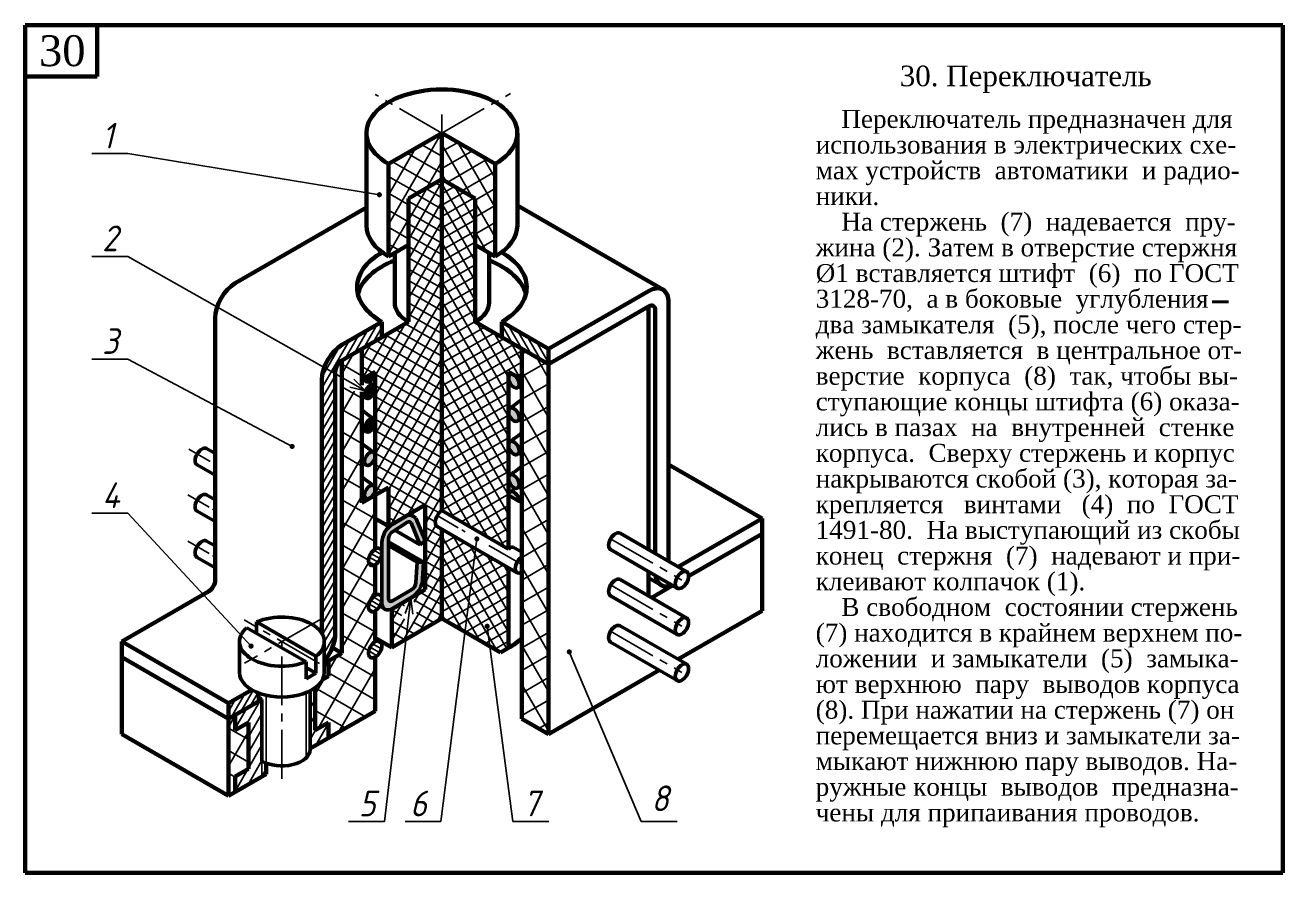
# Model space of a CAD drawing. Header units: millimetres. Extents: x -255 to 513, y 132 to 472.
# Drawn here: x -255 to -10, y 132 to 297 of the extents above; entities that cross this region are included whole.
import ezdxf

# ---------------------------------------------------------------- set-up
doc = ezdxf.new("R2010")
doc.units = ezdxf.units.MM
doc.header["$LTSCALE"] = 0.5
doc.linetypes.add('CENTER2', pattern=[28.575, 19.05, -3.175, 3.175, -3.175])
doc.styles.get("Standard").update_dxf_attribs({"font": 'isocpeui.ttf', "width": 0.9})
doc.styles.add('стиль1', font='TIMES.TTF')

msp = doc.modelspace()

# ---------------------------------------------------------------- hatches: boundary and pattern name
at = {"lineweight": -3}
h = msp.add_hatch(dxfattribs=at)
h.set_pattern_fill('ANSI31', color=256, scale=0.33, angle=75, style=0)
h.set_pattern_definition([(120, (-285, 112), (-0.907378, -0.523875), [])])
h.paths.add_polyline_path([(-153.03, 231), (-153.03, 234), (-162.13, 239.25), (-162.13, 236.25)])
h = msp.add_hatch(color=256)
edge = h.paths.add_edge_path()
edge.add_ellipse((-187.85, 228.9), major_axis=(-0.73, -1.27), ratio=0.57735, start_angle=366.211, end_angle=495)
edge.add_line((-186.81, 229.5), (-188.89, 228.3))
edge.add_ellipse((-187.85, 228.9), major_axis=(-0.73, -1.27), ratio=0.57735, start_angle=315, end_angle=353.789)
edge.add_line((-188.66, 227.68), (-188.5, 227.59))
h = msp.add_hatch(color=256)
edge = h.paths.add_edge_path()
edge.add_ellipse((-159.79, 227.7), major_axis=(0.73, -1.27), ratio=0.57735, start_angle=5.1077, end_angle=360)
edge.add_spline(control_points=[(-159.05, 226.43), (-159.03, 226.44), (-159.01, 226.46), (-158.99, 226.47)], knot_values=[0, 0, 0, 0, 0.025249, 0.025249, 0.025249, 0.025249], degree=3, periodic=0)
edge = h.paths.add_edge_path()
edge.add_ellipse((-159.79, 221.19), major_axis=(0.73, -1.27), ratio=0.57735, start_angle=5.1077, end_angle=360)
edge.add_spline(control_points=[(-159.05, 219.92), (-159.03, 219.93), (-159.01, 219.95), (-158.99, 219.96)], knot_values=[0, 0, 0, 0, 0.025249, 0.025249, 0.025249, 0.025249], degree=3, periodic=0)
edge = h.paths.add_edge_path()
edge.add_ellipse((-159.79, 214.68), major_axis=(0.73, -1.27), ratio=0.57735, start_angle=5.1077, end_angle=360)
edge.add_spline(control_points=[(-159.05, 213.41), (-159.03, 213.42), (-159.01, 213.44), (-158.99, 213.45)], knot_values=[0, 0, 0, 0, 0.025249, 0.025249, 0.025249, 0.025249], degree=3, periodic=0)
edge = h.paths.add_edge_path()
edge.add_ellipse((-159.79, 208.17), major_axis=(0.73, -1.27), ratio=0.57735, start_angle=5.1077, end_angle=360)
edge.add_spline(control_points=[(-159.05, 206.9), (-159.03, 206.91), (-159.01, 206.93), (-158.99, 206.94)], knot_values=[0, 0, 0, 0, 0.025249, 0.025249, 0.025249, 0.025249], degree=3, periodic=0)
edge = h.paths.add_edge_path()
edge.add_ellipse((-159.79, 204.9), major_axis=(0.73, -1.27), ratio=0.57735, start_angle=45, end_angle=225)
edge.add_line((-160.83, 205.5), (-158.75, 204.3))
h = msp.add_hatch(color=256)
edge = h.paths.add_edge_path()
edge.add_ellipse((-187.85, 225.64), major_axis=(-0.73, -1.27), ratio=0.57735, start_angle=0, end_angle=354.8923)
edge.add_spline(control_points=[(-188.64, 224.41), (-188.62, 224.4), (-188.6, 224.38), (-188.58, 224.37)], knot_values=[0, 0, 0, 0, 0.025249, 0.025249, 0.025249, 0.025249], degree=3, periodic=0)
h = msp.add_hatch(color=256)
edge = h.paths.add_edge_path()
edge.add_ellipse((-187.85, 219.13), major_axis=(-0.73, -1.27), ratio=0.57735, start_angle=0, end_angle=354.8923)
edge.add_spline(control_points=[(-188.64, 217.9), (-188.62, 217.89), (-188.6, 217.87), (-188.58, 217.86)], knot_values=[0, 0, 0, 0, 0.025249, 0.025249, 0.025249, 0.025249], degree=3, periodic=0)
h = msp.add_hatch(color=256)
edge = h.paths.add_edge_path()
edge.add_ellipse((-187.85, 212.62), major_axis=(-0.73, -1.27), ratio=0.57735, start_angle=0, end_angle=354.8923)
edge.add_spline(control_points=[(-188.64, 211.39), (-188.62, 211.38), (-188.6, 211.36), (-188.58, 211.35)], knot_values=[0, 0, 0, 0, 0.025249, 0.025249, 0.025249, 0.025249], degree=3, periodic=0)
edge = h.paths.add_edge_path()
edge.add_ellipse((-187.85, 206.11), major_axis=(-0.73, -1.27), ratio=0.57735, start_angle=0, end_angle=354.8923)
edge.add_spline(control_points=[(-188.64, 204.88), (-188.62, 204.87), (-188.6, 204.85), (-188.58, 204.84)], knot_values=[0, 0, 0, 0, 0.025249, 0.025249, 0.025249, 0.025249], degree=3, periodic=0)
h = msp.add_hatch(color=256)
edge = h.paths.add_edge_path()
edge.add_ellipse((-183.43, 185.85), major_axis=(-1.47, -2.55), ratio=0.57735, start_angle=318.6354, end_angle=405)
edge.add_line((-183.43, 183.45), (-179.65, 185.65))
edge.add_ellipse((-179.65, 188.05), major_axis=(-1.47, -2.55), ratio=0.57735, start_angle=45, end_angle=135.0881)
edge.add_line((-177.57, 189.25), (-177.37, 192.48))
edge.add_line((-177.37, 192.48), (-178.63, 192.48))
edge.add_line((-178.63, 192.48), (-178.87, 188.5))
edge.add_ellipse((-179.65, 188.05), major_axis=(-0.551, -0.955), ratio=0.57735, start_angle=45, end_angle=135, ccw=False)
edge.add_line((-179.65, 187.15), (-183.43, 184.95))
edge.add_ellipse((-183.43, 185.85), major_axis=(-0.551, -0.955), ratio=0.57735, start_angle=315, end_angle=405, ccw=False)
edge.add_line((-184.21, 185.4), (-184.21, 197.05))
edge.add_ellipse((-183.43, 197.5), major_axis=(-0.551, -0.955), ratio=0.57735, start_angle=225, end_angle=315, ccw=False)
edge.add_line((-183.43, 198.4), (-180.63, 200.21))
edge.add_arc((-180.25, 199.78), 0.57, 37.8316, 131.296, ccw=False)
edge.add_line((-179.8, 200.13), (-178.02, 195.82))
edge.add_line((-178.02, 195.82), (-177.09, 196.72))
edge.add_line((-177.09, 196.72), (-178.87, 201.03))
edge.add_arc((-180.14, 199.95), 1.66, 40.3949, 110.1501)
edge.add_line((-180.71, 201.51), (-183.43, 199.9))
edge.add_ellipse((-183.43, 197.5), major_axis=(-1.47, -2.55), ratio=0.57735, start_angle=225, end_angle=315)
edge.add_line((-185.51, 196.3), (-185.5, 184.5))
h = msp.add_hatch(dxfattribs=at)
h.set_pattern_fill('ANSI31', color=256, scale=0.25, angle=105, style=0)
h.set_pattern_definition([(150, (-285, 112), (-0.396875, -0.6874077), [])])
edge = h.paths.add_edge_path()
edge.add_ellipse((-186.81, 193.5), major_axis=(-0.92, -1.59), ratio=0.57735, start_angle=0, end_angle=360)
edge = h.paths.add_edge_path()
edge.add_ellipse((-186.81, 184.5), major_axis=(-0.92, -1.59), ratio=0.57735, start_angle=0, end_angle=360)
edge = h.paths.add_edge_path()
edge.add_ellipse((-186.81, 175.5), major_axis=(-0.92, -1.59), ratio=0.57735, start_angle=0, end_angle=360)

# ---------------------------------------------------------------- linework, layer by layer
at = {"lineweight": 60}
for p, q in [((-255, 132), (-255, 297)), ((-241, 287), (-241, 297)), ((-255, 287), (-241, 287)), ((-188.51, 276), (-188.51, 258)), ((-184.21, 270), (-173.82, 276)), ((-173.82, 276), (-173.82, 202.5)), ((-163.42, 270), (-173.54, 275.84)), ((-159.12, 276), (-159.12, 258)), ((-184.21, 252), (-184.21, 270)), ((-163.42, 270), (-163.42, 252)), ((-180.31, 263.25), (-173.82, 267)), ((-167.32, 263.25), (-173.82, 267)), ((-180.31, 239.25), (-180.31, 263.25)), ((-167.32, 239.25), (-167.32, 263.25)), ((-188.51, 261.51), (-214.09, 246.75)), ((-130.79, 245.52), (-159.12, 261.88)), ((-180.31, 254.25), (-184.21, 252)), ((-183, 243), (-183, 252.7)), ((-163.42, 252), (-167.32, 254.25)), ((-164.63, 243), (-164.63, 252.7)), ((-153.03, 234), (-133.55, 245.25)), ((-129.65, 243), (-129.65, 192.62)), ((-133.55, 242.25), (-153.03, 231)), ((-133.55, 194.87), (-133.55, 242.25)), ((-132.25, 194.12), (-132.25, 241.5)), ((-217.98, 189), (-217.98, 240)), ((-193.3, 234.75), (-185.51, 239.25)), ((-193.3, 231.75), (-180.31, 239.25)), ((-185.51, 236.25), (-185.51, 239.25)), ((-167.32, 239.25), (-153.03, 231)), ((-162.13, 236.25), (-162.13, 239.25)), ((-162.13, 239.25), (-153.03, 234)), ((-189.4, 226.95), (-189.4, 234)), ((-158.23, 162), (-158.23, 234)), ((-153.03, 234), (-153.03, 231)), ((-193.3, 174.75), (-193.3, 231.75)), ((-153.03, 231), (-153.03, 159)), ((-197.2, 178.59), (-197.2, 228)), ((-194.6, 178.5), (-194.6, 229.5)), ((-189.4, 228), (-186.81, 229.5)), ((-186.81, 229.5), (-186.81, 205.5)), ((-158.23, 228), (-160.83, 229.5)), ((-160.83, 229.5), (-160.83, 195)), ((-189.4, 204), (-189.4, 225.6)), ((-111.46, 201), (-129.65, 211.5)), ((-184.21, 207), (-189.4, 204)), ((-184.21, 207), (-184.21, 199.5)), ((-186.81, 205.5), (-186.81, 195)), ((-180.71, 201.51), (-177.06, 203.62)), ((-177.06, 203.62), (-177.06, 187.12)), ((-184.21, 199.5), (-186.81, 201)), ((-180.71, 201.51), (-183.43, 199.9)), ((-127.81, 191.56), (-111.46, 201)), ((-111.46, 201), (-111.46, 198)), ((-184.21, 199.5), (-183.43, 199.9)), ((-173.82, 198.88), (-173.82, 181.5)), ((-111.46, 198), (-125.75, 189.75)), ((-111.46, 183), (-111.46, 198)), ((-186.81, 192), (-186.81, 186)), ((-160.83, 191.38), (-160.83, 175.8)), ((-133.55, 185.87), (-133.55, 190.63)), ((-219.28, 186.75), (-236.17, 177)), ((-177.06, 187.12), (-183.56, 183.3)), ((-128.89, 187.94), (-133.01, 185.56)), ((-186.81, 183), (-186.81, 177)), ((-183.56, 175.87), (-183.56, 183.3)), ((-183.56, 175.87), (-173.82, 181.5)), ((-173.82, 181.5), (-162.38, 174.9)), ((-127.81, 173.56), (-111.46, 183)), ((-236.17, 174), (-236.17, 177)), ((-236.17, 177), (-215.39, 165)), ((-183.56, 175.87), (-186.81, 177.75)), ((-236.17, 159), (-236.17, 174)), ((-236.17, 174), (-215.39, 162)), ((-196.73, 172.77), (-193.3, 174.75)), ((-195.17, 175.83), (-193.3, 174.75)), ((-186.81, 163.5), (-186.81, 174)), ((-162.38, 174.9), (-160.83, 175.8)), ((-195.9, 173.25), (-195.9, 170.25)), ((-195.9, 170.25), (-197.12, 169.55)), ((-153.03, 159), (-131.49, 171.44)), ((-215.39, 165), (-210.84, 167.62)), ((-198.5, 168.05), (-198.5, 159.75)), ((-215.39, 162), (-208.89, 165.75)), ((-215.39, 162), (-215.39, 165)), ((-215.39, 147), (-215.39, 162)), ((-214.09, 162.75), (-214.09, 159.75)), ((-186.81, 163.5), (-199.48, 156.18)), ((-153.03, 159), (-158.23, 162)), ((-214.09, 159.75), (-211.49, 161.25)), ((-211.49, 161.25), (-211.49, 152.25)), ((-198.5, 159.75), (-195.9, 161.25)), ((-195.9, 161.25), (-195.9, 158.25)), ((-215.39, 147), (-236.17, 159)), ((-211.49, 152.25), (-214.09, 150.75)), ((-208.06, 151.23), (-208.06, 153.36)), ((-208.06, 151.23), (-215.39, 147)), ((-214.09, 150.75), (-214.09, 147.75))]:
    msp.add_line(p, q, dxfattribs=at)
at = {"color": 7, "lineweight": 60}
for p, q in [((-255, 297), (-10, 297)), ((-10, 297), (-10, 132)), ((-10, 132), (-255, 132))]:
    msp.add_line(p, q, dxfattribs=at)
at = {"color": 7, "linetype": 'CENTER2', "lineweight": -3}
for p, q in [((-173.82, 276), (-186.83, 283.52)), ((-173.82, 276), (-160.45, 283.72)), ((-140.96, 197.03), (-127.05, 189)), ((-164.67, 195.72), (-158.23, 192)), ((-140.96, 188.03), (-127.05, 180)), ((-197.39, 181.39), (-212.28, 172.79)), ((-197.65, 172.76), (-212.31, 181.22)), ((-140.96, 179.03), (-127.05, 171)), ((-204.99, 150.32), (-204.99, 177))]:
    msp.add_line(p, q, dxfattribs=at)
at = {"color": 7, "linetype": 'CENTER2', "lineweight": -3, "ltscale": 0.5}
for p, q in [((-173.82, 276), (-173.82, 279.6)), ((-223.09, 214.45), (-217.98, 211.5)), ((-223.3, 205.57), (-217.98, 202.5)), ((-174.77, 201.55), (-169.01, 198.23)), ((-223.29, 196.56), (-217.98, 193.5))]:
    msp.add_line(p, q, dxfattribs=at)
for p, q in [((-184.21, 270), (-173.82, 276)), ((-173.82, 276), (-163.42, 270)), ((-184.21, 269.62), (-183.88, 270.19)), ((-173.82, 267), (-173.82, 258)), ((-185.74, 236.12), (-185.51, 236.51)), ((-188.5, 227.59), (-188.66, 227.68)), ((-177.06, 203.62), (-179.14, 202.42)), ((-177.06, 187.12), (-177.06, 187.12)), ((-213.26, 177), (-213.26, 177)), ((-195.9, 171.27), (-194.19, 174.24)), ((-195.91, 170.25), (-195.9, 170.26)), ((-199.48, 167.1), (-199.2, 167.6)), ((-187.38, 163.17), (-186.81, 164.16)), ((-214.09, 150.64), (-215.39, 151.39)), ((-208.94, 150.72), (-208.89, 150.81))]:
    msp.add_line(p, q)
at = {"lineweight": -3}
for p, q in [((-184.21, 258.19), (-173.99, 275.9)), ((-173.82, 274.77), (-174.89, 275.38)), ((-173.82, 275.69), (-173.54, 275.84)), ((-235, 272), (-242, 272)), ((-186, 264), (-235, 272)), ((-184.21, 263.91), (-178.93, 273.04)), ((-173.82, 268.17), (-180.6, 272.08)), ((-173.82, 271.47), (-177.74, 273.73)), ((-173.82, 272.39), (-170.69, 274.19)), ((-167.96, 263.62), (-173.82, 273.76)), ((-173.82, 269.09), (-167.83, 272.54)), ((-163.42, 261.48), (-170.8, 274.26)), ((-175.66, 265.93), (-183.46, 270.43)), ((-176.83, 265.26), (-173.82, 270.48)), ((-172.77, 266.39), (-164.97, 270.89)), ((-163.42, 267.19), (-165.85, 271.4)), ((-178.52, 264.28), (-184.21, 267.57)), ((-172.91, 266.47), (-173.82, 268.05)), ((-169.91, 264.74), (-163.42, 268.49)), ((-180.31, 255.23), (-173.82, 266.48)), ((-180.31, 259.04), (-176.66, 265.36)), ((-173.82, 263.38), (-176.95, 265.19)), ((-173.82, 265.58), (-175.05, 266.29)), ((-173.28, 266.69), (-173.82, 266.38)), ((-167.32, 254.88), (-173.82, 266.13)), ((-171.37, 265.59), (-173.82, 264.18)), ((-167.32, 258.69), (-171.27, 265.53)), ((-167.32, 262.94), (-163.42, 265.19)), ((-180.31, 262.02), (-184.21, 264.27)), ((-180.31, 262.85), (-179.96, 263.45)), ((-173.82, 258.98), (-180.31, 262.73)), ((-180.31, 251.42), (-173.82, 262.67)), ((-173.82, 261.18), (-178.86, 264.09)), ((-169.47, 264.49), (-173.82, 261.98)), ((-167.56, 263.39), (-173.82, 259.78)), ((-167.32, 251.07), (-173.82, 262.32)), ((-167.32, 262.5), (-167.97, 263.62)), ((-163.42, 255.76), (-167.32, 262.51)), ((-180.31, 258.72), (-184.21, 260.97)), ((-173.82, 256.78), (-180.31, 260.53)), ((-167.32, 261.33), (-173.82, 257.58)), ((-167.32, 259.64), (-163.42, 261.89)), ((-184.21, 252.48), (-180.31, 259.23)), ((-180.31, 255.42), (-184.21, 257.67)), ((-180.31, 247.61), (-173.82, 258.86)), ((-173.82, 254.58), (-180.31, 258.33)), ((-167.32, 259.13), (-173.82, 255.38)), ((-167.32, 247.26), (-173.82, 258.51)), ((-167.32, 256.34), (-163.42, 258.59)), ((-173.82, 252.38), (-180.31, 256.13)), ((-180.31, 243.8), (-173.82, 255.05)), ((-167.32, 256.93), (-173.82, 253.18)), ((-165.11, 252.97), (-167.32, 256.8)), ((-166.27, 253.64), (-163.42, 255.29)), ((-182.16, 253.18), (-184.21, 254.37)), ((-173.82, 250.18), (-180.31, 253.93)), ((-167.32, 254.73), (-173.82, 250.98)), ((-167.32, 243.45), (-173.82, 254.7)), ((-167.32, 252.53), (-173.82, 248.78)), ((-235, 252), (-242, 252)), ((-188.71, 225.84), (-235, 252)), ((-173.82, 247.98), (-180.31, 251.73)), ((-180.31, 239.99), (-173.82, 251.24)), ((-167.32, 239.64), (-173.82, 250.89)), ((-167.32, 250.33), (-173.82, 246.58)), ((-173.82, 245.78), (-180.31, 249.53)), ((-167.32, 248.13), (-173.82, 244.38)), ((-186.81, 224.93), (-173.82, 247.43)), ((-173.82, 243.58), (-180.31, 247.33)), ((-173.82, 241.38), (-180.31, 245.13)), ((-160.83, 224.58), (-173.82, 247.08)), ((-167.32, 245.93), (-173.82, 242.18)), ((-186.81, 221.12), (-173.82, 243.62)), ((-173.82, 239.18), (-180.31, 242.93)), ((-167.32, 243.73), (-173.82, 239.98)), ((-160.83, 220.77), (-173.82, 243.27)), ((-173.82, 236.98), (-180.31, 240.73)), ((-167.32, 241.53), (-173.82, 237.78)), ((-190.85, 233.17), (-188.25, 237.67)), ((-189.03, 234.21), (-186.43, 238.71)), ((-187.22, 235.26), (-185.51, 238.22)), ((-186.81, 217.31), (-173.82, 239.81)), ((-186.81, 228.74), (-180.95, 238.88)), ((-173.82, 232.58), (-182.84, 237.79)), ((-173.82, 234.78), (-180.93, 238.89)), ((-160.83, 216.96), (-173.82, 239.46)), ((-167.32, 239.33), (-173.82, 235.58)), ((-165.49, 238.19), (-173.82, 233.38)), ((-160.83, 228.39), (-166.98, 239.05)), ((-197.2, 226.36), (-191.88, 235.57)), ((-192.66, 232.12), (-190.06, 236.62)), ((-189.4, 228.05), (-184.25, 236.98)), ((-186.81, 213.5), (-173.82, 236)), ((-173.82, 228.18), (-186.65, 235.59)), ((-173.82, 230.38), (-184.74, 236.69)), ((-163.58, 237.09), (-173.82, 231.18)), ((-161.68, 235.99), (-173.82, 228.98)), ((-160.83, 213.15), (-173.82, 235.65)), ((-158.48, 228.15), (-163.68, 237.15)), ((-158.23, 231.51), (-160.38, 235.24)), ((-197.18, 228.49), (-193.72, 234.49)), ((-193.3, 229.11), (-191.02, 233.07)), ((-189.4, 233.17), (-190.12, 233.59)), ((-189.4, 231.86), (-187.55, 235.07)), ((-173.82, 223.78), (-189.4, 232.78)), ((-173.82, 225.98), (-188.55, 234.49)), ((-159.77, 234.89), (-173.82, 226.79)), ((-158.23, 233.59), (-173.82, 224.59)), ((-158.23, 232.99), (-157.36, 233.5)), ((-235, 232), (-242, 232)), ((-203, 215), (-235, 232)), ((-189.4, 228.77), (-193.3, 231.02)), ((-187.17, 229.29), (-189.4, 230.58)), ((-186.81, 209.69), (-173.82, 232.19)), ((-160.83, 209.34), (-173.82, 231.84)), ((-158.23, 231.39), (-173.82, 222.39)), ((-158.23, 228.59), (-153.55, 231.3)), ((-153.03, 228.24), (-155.42, 232.38)), ((-197.2, 224.26), (-194.6, 228.76)), ((-188.71, 225.84), (-190.96, 228.07)), ((-189.69, 227.74), (-189.4, 228.24)), ((-189.07, 228.19), (-189.4, 228.39)), ((-173.82, 221.58), (-186.81, 229.08)), ((-186.81, 205.88), (-173.82, 228.38)), ((-160.83, 205.53), (-173.82, 228.03)), ((-158.23, 229.19), (-159.26, 228.59)), ((-153.03, 220.62), (-158.23, 229.62)), ((-197.2, 222.17), (-194.6, 226.67)), ((-189.4, 224.37), (-193.3, 226.62)), ((-193.3, 221.49), (-190.86, 225.73)), ((-188.71, 225.84), (-191.75, 226.56)), ((-173.82, 219.39), (-186.81, 226.89)), ((-160.83, 227.69), (-173.82, 220.19)), ((-160.83, 225.49), (-173.82, 217.99)), ((-158.23, 224.19), (-153.03, 227.19)), ((-197.2, 220.07), (-194.6, 224.57)), ((-173.82, 217.19), (-186.81, 224.69)), ((-184.21, 206.57), (-173.82, 224.57)), ((-160.83, 201.72), (-173.82, 224.22)), ((-160.83, 223.29), (-173.82, 215.79)), ((-197.2, 217.97), (-194.6, 222.47)), ((-189.4, 219.97), (-193.3, 222.22)), ((-193.3, 213.87), (-189.4, 220.62)), ((-173.82, 214.99), (-186.81, 222.49)), ((-184.21, 202.76), (-173.82, 220.76)), ((-160.83, 221.09), (-173.82, 213.59)), ((-158.23, 219.79), (-153.03, 222.79)), ((-153.03, 213), (-158.23, 222)), ((-197.2, 215.88), (-194.6, 220.38)), ((-197.2, 213.78), (-194.6, 218.28)), ((-173.82, 212.79), (-186.81, 220.29)), ((-173.82, 210.59), (-186.81, 218.09)), ((-160.83, 197.91), (-173.82, 220.41)), ((-160.83, 218.89), (-173.82, 211.39)), ((-158.23, 215.39), (-153.03, 218.39)), ((-197.2, 211.69), (-194.6, 216.19)), ((-189.4, 215.57), (-193.3, 217.82)), ((-173.82, 208.39), (-186.81, 215.89)), ((-183.75, 199.73), (-173.82, 216.95)), ((-160.83, 216.69), (-173.82, 209.19)), ((-161.6, 195.45), (-173.82, 216.6)), ((-197.2, 209.59), (-194.6, 214.09)), ((-189.4, 211.18), (-193.3, 213.43)), ((-173.82, 206.19), (-186.81, 213.69)), ((-160.83, 214.49), (-173.82, 206.99)), ((-153.03, 205.38), (-158.23, 214.38)), ((-158.23, 211), (-153.03, 214)), ((-197.2, 207.5), (-194.6, 212)), ((-193.3, 206.25), (-189.4, 213)), ((-173.82, 203.99), (-186.81, 211.49)), ((-180.43, 201.67), (-173.82, 213.14)), ((-164.9, 197.35), (-173.82, 212.79)), ((-160.83, 212.29), (-173.82, 204.79)), ((-197.2, 205.4), (-194.6, 209.9)), ((-189.4, 206.78), (-193.3, 209.03)), ((-174.33, 202.08), (-186.81, 209.29)), ((-177.13, 203.59), (-173.82, 209.33)), ((-160.83, 210.09), (-173.82, 202.59)), ((-168.2, 199.26), (-173.82, 208.98)), ((-158.23, 206.6), (-153.03, 209.6)), ((-197.2, 203.31), (-194.6, 207.81)), ((-185.43, 206.29), (-186.81, 207.09)), ((-160.83, 207.89), (-171.99, 201.44)), ((-153.03, 197.76), (-158.23, 206.76)), ((-197.2, 201.21), (-194.6, 205.71)), ((-197.2, 199.12), (-194.6, 203.62)), ((-193.3, 198.63), (-189.4, 205.38)), ((-186.81, 200.88), (-193.3, 204.63)), ((-178.93, 202.54), (-184.21, 205.59)), ((-180.83, 201.44), (-184.21, 203.39)), ((-177.06, 199.89), (-173.82, 205.52)), ((-171.5, 201.16), (-173.82, 205.17)), ((-160.83, 205.69), (-170.08, 200.34)), ((-160.83, 203.49), (-168.18, 199.24)), ((-158.23, 202.2), (-153.03, 205.2)), ((-235, 202), (-242, 202)), ((-211, 176.13), (-235, 202)), ((-197.2, 197.02), (-194.6, 201.52)), ((-193.3, 191.01), (-186.81, 202.26)), ((-182.71, 200.32), (-184.21, 201.19)), ((-175.11, 200.34), (-177.06, 201.46)), ((-160.83, 201.29), (-166.27, 198.14)), ((-197.2, 194.92), (-194.6, 199.42)), ((-186.81, 196.48), (-193.3, 200.23)), ((-177.06, 196.08), (-174.99, 199.68)), ((-173.82, 197.39), (-177.06, 199.26)), ((-173.22, 198.53), (-173.82, 198.19)), ((-160.83, 199.09), (-164.37, 197.04)), ((-158.23, 197.8), (-153.03, 200.8)), ((-153.03, 190.14), (-158.23, 199.14)), ((-197.2, 192.83), (-194.6, 197.33)), ((-177.06, 192.27), (-173.82, 197.9)), ((-173.82, 195.19), (-177.06, 197.06)), ((-167, 197), (-174, 142)), ((-161.15, 175.61), (-173.82, 197.55)), ((-171.31, 197.43), (-173.82, 195.99)), ((-169.41, 196.33), (-173.82, 193.79)), ((-160.83, 178.86), (-171.66, 197.64)), ((-160.83, 196.89), (-162.46, 195.95)), ((-158.23, 193.4), (-153.03, 196.4)), ((-197.2, 190.73), (-194.6, 195.23)), ((-188.1, 192.83), (-193.3, 195.83)), ((-173.82, 192.99), (-177.06, 194.86)), ((-177.06, 188.46), (-173.82, 194.09)), ((-167.5, 195.23), (-173.82, 191.59)), ((-165.6, 194.13), (-173.82, 189.39)), ((-163.21, 175.38), (-173.82, 193.74)), ((-160.83, 182.67), (-168.36, 195.73)), ((-160.83, 186.48), (-165.06, 193.83)), ((-197.2, 188.64), (-194.6, 193.14)), ((-193.3, 183.39), (-188.08, 192.44)), ((-186.81, 187.68), (-193.3, 191.43)), ((-173.82, 190.79), (-177.06, 192.66)), ((-163.69, 193.03), (-173.82, 187.19)), ((-161.79, 191.93), (-173.82, 184.99)), ((-160.83, 190.29), (-161.77, 191.92)), ((-158.23, 189), (-153.03, 192)), ((-153.03, 182.52), (-158.23, 191.52)), ((-197.2, 186.54), (-194.6, 191.04)), ((-197.2, 184.45), (-194.6, 188.95)), ((-181.42, 177.11), (-173.82, 190.28)), ((-173.82, 188.59), (-177.06, 190.46)), ((-160.83, 190.29), (-173.82, 182.79)), ((-166.51, 177.28), (-173.82, 189.93)), ((-197.2, 182.35), (-194.6, 186.85)), ((-188.09, 184.02), (-193.3, 187.03)), ((-193.3, 175.77), (-186.81, 187.02)), ((-179.24, 184.69), (-178.23, 186.44)), ((-178.12, 179.02), (-173.82, 186.47)), ((-173.82, 184.19), (-177.97, 186.59)), ((-173.82, 186.39), (-177.06, 188.26)), ((-160.83, 188.09), (-173.03, 181.05)), ((-158.23, 184.6), (-153.03, 187.6)), ((-197.2, 180.26), (-194.6, 184.76)), ((-179.86, 185.48), (-185, 142)), ((-183.56, 181.02), (-181.57, 184.47)), ((-181.09, 183.99), (-181.74, 184.37)), ((-179.86, 185.48), (-180.98, 182.51)), ((-179.86, 185.48), (-179.46, 182.33)), ((-173.82, 181.99), (-179.3, 185.16)), ((-169.81, 179.19), (-173.82, 186.12)), ((-160.83, 185.89), (-171.12, 179.95)), ((-153.03, 174.9), (-158.23, 183.9)), ((-197.08, 178.37), (-194.6, 182.66)), ((-186.81, 178.88), (-193.3, 182.63)), ((-181.64, 182.11), (-183.56, 183.22)), ((-183.56, 177.21), (-181.11, 181.44)), ((-175.3, 180.65), (-178.79, 182.66)), ((-174.82, 180.92), (-173.82, 182.66)), ((-173.11, 181.09), (-173.82, 182.31)), ((-160.83, 183.69), (-169.22, 178.85)), ((-160.83, 181.49), (-167.31, 177.75)), ((-158.23, 180.2), (-153.03, 183.2)), ((-197.98, 160.05), (-186.81, 179.4)), ((-196.73, 176.88), (-194.6, 180.56)), ((-179.11, 178.45), (-183.56, 181.02)), ((-177.2, 179.55), (-179.46, 180.85)), ((-160.83, 179.29), (-165.41, 176.65)), ((-165, 180), (-160, 142)), ((-196.73, 174.79), (-194.6, 178.47)), ((-188.05, 175.2), (-193.3, 178.23)), ((-181.01, 177.35), (-183.56, 178.82)), ((-182.92, 176.25), (-183.56, 176.62)), ((-160.83, 177.09), (-163.5, 175.55)), ((-158.23, 175.8), (-153.03, 178.8)), ((-186.81, 170.08), (-194.1, 174.29)), ((-153.03, 167.28), (-158.23, 176.28)), ((-158.23, 171.4), (-153.03, 174.4)), ((-149, 175), (-135, 142)), ((-196.73, 171.87), (-195.95, 173.22)), ((-193.98, 159.36), (-186.81, 171.78)), ((-198.5, 166.77), (-196.78, 169.74)), ((-186.81, 165.68), (-195.9, 170.93)), ((-158.23, 167), (-153.03, 170)), ((-214.8, 162.34), (-212.21, 166.84)), ((-212.99, 163.38), (-210.61, 167.5)), ((-211.17, 164.43), (-209.54, 167.26)), ((-200.28, 154.35), (-200.28, 167.08)), ((-188.73, 162.39), (-198.5, 168.03)), ((-153.03, 159.66), (-158.23, 168.66)), ((-215.39, 163.42), (-214.02, 165.79)), ((-211.74, 161.1), (-209.15, 165.6)), ((-208.06, 153.36), (-208.06, 166.57)), ((-199.48, 164.05), (-198.5, 165.76)), ((-158.23, 162.6), (-153.03, 165.6)), ((-215.39, 160.38), (-214.09, 162.63)), ((-214.09, 160.09), (-211.79, 164.08)), ((-211.49, 158.5), (-208.89, 163)), ((-199.48, 161.01), (-198.5, 162.71)), ((-192.54, 160.19), (-198.5, 163.63)), ((-211.49, 157.93), (-215.39, 160.18)), ((-215.39, 152.76), (-211.49, 159.51)), ((-211.49, 155.45), (-208.89, 159.95)), ((-199.48, 157.96), (-198.42, 159.79)), ((-198.38, 156.82), (-195.9, 161.11)), ((-154.94, 160.1), (-153.03, 161.2)), ((-211.49, 152.4), (-208.89, 156.9)), ((-211.49, 153.53), (-215.39, 155.78)), ((-214.09, 147.9), (-211.62, 152.17)), ((-211.58, 149.2), (-208.89, 153.85)), ((-208.89, 153.75), (-208.89, 150.75)), ((-208.89, 150.81), (-208.06, 152.25)), ((-192, 142), (-185, 142)), ((-174, 142), (-181, 142)), ((-160, 142), (-153, 142)), ((-135, 142), (-128, 142))]:
    msp.add_line(p, q, dxfattribs=at)
at = {"lineweight": 40}
msp.add_line((-23.79, 243.17), (-20.61, 243.17), dxfattribs=at)
at = {"lineweight": 50}
for p, q in [((-217.98, 213.62), (-219.66, 214.59)), ((-221.5, 211.41), (-217.98, 209.38)), ((-217.98, 204.62), (-219.66, 205.59)), ((-160.83, 205.5), (-158.75, 204.3)), ((-160.83, 205.5), (-158.23, 204)), ((-221.5, 202.41), (-217.98, 200.38)), ((-177.09, 196.72), (-178.87, 201.03)), ((-160.83, 195), (-173.82, 202.5)), ((-180.63, 200.21), (-183.43, 198.4)), ((-178.02, 195.82), (-182.98, 198.69)), ((-178.02, 195.82), (-179.8, 200.13)), ((-159.15, 190.41), (-174.73, 199.41)), ((-217.98, 195.62), (-219.66, 196.59)), ((-185.5, 184.5), (-185.51, 196.3)), ((-184.21, 197.05), (-184.21, 185.4)), ((-177.37, 192.48), (-184.21, 196.43)), ((-178.02, 195.82), (-177.09, 196.72)), ((-126.13, 190.59), (-139.12, 198.09)), ((-178.63, 192.48), (-184.21, 195.7)), ((-158.23, 194.4), (-159.92, 195.37)), ((-140.96, 194.91), (-127.97, 187.41)), ((-221.5, 193.41), (-217.98, 191.38)), ((-178.63, 192.48), (-178.87, 188.5)), ((-178.63, 192.48), (-177.37, 192.48)), ((-177.37, 192.48), (-177.57, 189.25)), ((-126.13, 181.59), (-139.12, 189.09)), ((-131.09, 187.97), (-133.55, 189.39)), ((-183.43, 184.95), (-179.65, 187.15)), ((-184.9, 183.3), (-185.93, 183.9)), ((-179.65, 185.65), (-183.43, 183.45)), ((-140.96, 185.91), (-127.97, 178.41)), ((-200.29, 173.08), (-211.79, 179.72)), ((-198.35, 174.16), (-209.91, 180.83)), ((-209.91, 178.64), (-209.91, 180.83)), ((-126.13, 172.59), (-139.12, 180.09)), ((-213.26, 177), (-213.26, 171)), ((-196.73, 177), (-196.73, 171)), ((-140.96, 176.91), (-127.97, 169.41)), ((-198.38, 170.88), (-198.38, 174.18)), ((-200.29, 169.78), (-200.29, 173.08)), ((-198.38, 170.88), (-200.29, 171.98)), ((-200.29, 169.78), (-198.38, 170.88)), ((-209.54, 167.01), (-209.54, 165.37)), ((-199.48, 156), (-199.48, 167.44)), ((-208.89, 165.75), (-208.89, 153.75))]:
    msp.add_line(p, q, dxfattribs=at)
at = {"const_width": 0.5}
for points in [[(-186.25, 264, 1), (-185.75, 264, 1)], [(-203.25, 215, 1), (-202.75, 215, 1)], [(-167.25, 197, 1), (-166.75, 197, 1)], [(-165.25, 180, 1), (-164.75, 180, 1)], [(-211.25, 176.13, 1), (-210.75, 176.13, 1)], [(-149.25, 175, 1), (-148.75, 175, 1)]]:
    msp.add_lwpolyline(points, format="xyb", close=True, dxfattribs=at)
at = {"lineweight": 50}
for centre, radius, start, end in [((-180.14, 199.95), 1.66, 40.3949, 110.1501), ((-180.25, 199.78), 0.57, 37.8316, 131.296), ((-160.04, 194.38), 1, 83.088, 141.7741)]:
    msp.add_arc(centre, radius, start, end, dxfattribs=at)
at = {"lineweight": 60}
for centre, major_axis, start_param, end_param in [((-173.82, 276), (-14.7, 0), 2.356194, 7.068583), ((-173.82, 258), (-14.7, 0), 6.283185, 7.068583), ((-173.82, 258), (-14.7, 0), 2.356194, 3.141593), ((-173.82, 246), (-16.53, 0), 5.490818, 7.068583), ((-173.82, 246), (-16.53, 0), 2.356194, 3.93396), ((-173.82, 243.26), (-16.53, 0), 5.30142, 6.139383), ((-173.82, 243.26), (-16.53, 0), 3.285395, 4.123358), ((-214.09, 242.25), (-2.76, -4.77), 10.210176, 11.780972), ((-133.55, 240.75), (-2.76, -4.77), 2.356194, 3.926991), ((-173.82, 243), (-9.19, 0), 6.283185, 7.068583), ((-173.82, 243), (-9.19, 0), 2.356194, 3.141593), ((-133.55, 240.75), (-0.92, -1.59), 2.356194, 3.926991), ((-193.3, 230.25), (-2.76, -4.77), 10.210176, 11.780972), ((-193.3, 230.25), (-0.92, -1.59), 3.926991, 5.497787), ((-219.28, 188.25), (-0.92, -1.59), 7.068583, 8.63938), ((-128.35, 192.75), (-2.76, -4.77), 5.647623, 6.918748), ((-198.5, 176.25), (-2.76, -4.77), 7.540567, 8.63938), ((-173.82, 183.3), (-18.37, 0), 2.356194, 2.583994)]:
    msp.add_ellipse(centre, major_axis=major_axis, ratio=0.57735, start_param=start_param, end_param=end_param, dxfattribs=at)
at = {"lineweight": 50}
for centre, major_axis, start_param, end_param in [((-187.85, 228.9), (-0.73, -1.27), 5.497787, 8.63938), ((-220.58, 213), (-0.92, -1.59), 3.141593, 6.283185), ((-220.58, 204), (-0.92, -1.59), 3.141593, 6.283185), ((-173.82, 201), (-0.92, -1.59), 3.926991, 6.283185), ((-183.43, 197.5), (-1.47, -2.55), 3.926991, 5.497787), ((-220.58, 195), (-0.92, -1.59), 3.141593, 6.283185), ((-183.43, 197.5), (-0.551, -0.955), 3.926991, 5.497787), ((-140.04, 196.5), (-0.92, -1.59), 3.141593, 6.283185), ((-158.23, 192), (-0.92, -1.59), 3.926991, 7.068583), ((-179.65, 188.05), (-1.47, -2.55), 0.785398, 2.357733), ((-140.04, 187.5), (-0.92, -1.59), 3.141593, 6.283185), ((-179.65, 188.05), (-0.551, -0.955), 0.785398, 2.356194), ((-183.43, 185.85), (-1.47, -2.55), 5.561237, 7.068583), ((-183.43, 185.85), (-0.551, -0.955), 5.497787, 7.068583), ((-204.99, 177), (-8.27, 0), 8.7871, 11.633253), ((-204.99, 177), (-8.27, 0), 5.677451, 8.459716), ((-140.04, 178.5), (-0.92, -1.59), 3.141593, 6.283185), ((-204.99, 171), (-8.27, 0), 0, 3.141593), ((-204.99, 168), (-5.51, 0), 6.883854, 7.068583), ((-204.99, 156), (-5.51, 0), 0.785398, 3.141593)]:
    msp.add_ellipse(centre, major_axis=major_axis, ratio=0.57735, start_param=start_param, end_param=end_param, dxfattribs=at)
at = {"lineweight": 50, "extrusion": (0, 0, -1)}
for centre in [(-159.79, 227.7), (-159.79, 221.19), (-159.79, 214.68), (-159.79, 208.17)]:
    msp.add_ellipse(centre, major_axis=(0.73, -1.27), ratio=0.57735, dxfattribs=at)
at = {"lineweight": 50}
for centre, major_axis in [((-187.85, 225.64), (-0.73, -1.27)), ((-187.85, 219.13), (-0.73, -1.27)), ((-187.85, 212.62), (-0.73, -1.27)), ((-187.85, 206.11), (-0.73, -1.27)), ((-186.81, 193.5), (-0.92, -1.59)), ((-127.05, 189), (-0.92, -1.59)), ((-186.81, 184.5), (-0.92, -1.59)), ((-127.05, 180), (-0.92, -1.59)), ((-186.81, 175.5), (-0.92, -1.59)), ((-127.05, 171), (-0.92, -1.59))]:
    msp.add_ellipse(centre, major_axis=major_axis, ratio=0.57735, dxfattribs=at)
at = {"lineweight": 50, "extrusion": (0, 0, -1)}
msp.add_ellipse((-159.79, 204.9), major_axis=(0.73, -1.27), ratio=0.57735, start_param=2.356194, end_param=5.497787, dxfattribs=at)
msp.add_ellipse((-173.82, 171), major_axis=(-18.37, 0), ratio=0.57735, start_param=3.699191, end_param=3.76011)
at = {"lineweight": 50}
for points in [[(-188.58, 227.63), (-188.8, 227.78), (-189.03, 227.93), (-189.25, 228.09)], [(-187.11, 226.91), (-187.44, 227.14), (-187.76, 227.36), (-188.08, 227.59)], [(-159.05, 226.43), (-158.78, 226.62), (-158.5, 226.81), (-158.23, 227)], [(-188.58, 224.37), (-188.86, 224.56), (-189.13, 224.75), (-189.4, 224.94)], [(-188.58, 217.86), (-188.86, 218.05), (-189.13, 218.24), (-189.4, 218.43)], [(-159.05, 219.92), (-158.78, 220.11), (-158.5, 220.3), (-158.23, 220.49)], [(-159.05, 213.41), (-158.78, 213.6), (-158.5, 213.79), (-158.23, 213.98)], [(-188.58, 211.35), (-188.86, 211.54), (-189.13, 211.73), (-189.4, 211.92)], [(-160.52, 206.17), (-160.19, 206.4), (-159.86, 206.63), (-159.54, 206.86)], [(-159.05, 206.9), (-158.78, 207.09), (-158.5, 207.28), (-158.23, 207.47)], [(-188.58, 204.84), (-188.86, 205.03), (-189.13, 205.22), (-189.4, 205.41)], [(-158.75, 204.3), (-158.57, 204.42), (-158.4, 204.54), (-158.23, 204.66)]]:
    msp.add_open_spline(points, degree=3, dxfattribs=at)
for points in [[(-160.52, 222.46), (-159.53, 223.16), (-158.23, 224.16)], [(-187.11, 220.4), (-188.11, 221.1), (-189.4, 222.1)], [(-160.52, 215.95), (-159.53, 216.65), (-158.23, 217.65)], [(-187.11, 213.89), (-188.11, 214.59), (-189.4, 215.59)], [(-160.52, 209.44), (-159.53, 210.14), (-158.23, 211.14)], [(-187.11, 207.38), (-188.11, 208.08), (-189.4, 209.08)]]:
    msp.add_spline(points, degree=3, dxfattribs=at)

# ---------------------------------------------------------------- texts
at = {"lineweight": 60, "style": 'стиль1'}
msp.add_text('30', height=6, dxfattribs=at).set_placement((-252.3, 289.03))
at = {"color": 7, "style": 'стиль1'}
for s, height, p in [('30. Переключатель', 4, (-84.63, 285.12)), ('Переключатель предназначен для', 3.5, (-96, 277)), ('использования в электрических схе-', 3.5, (-101, 272)), ('мах устройств  автоматики  и радио-', 3.5, (-101, 267)), ('На стержень  (7)  надевается  пру- ', 3.5, (-96, 257)), ('жина (2). Затем в отверстие стержня', 3.5, (-101, 252)), ('%%c1 вставляется штифт  (6)  по ГОСТ', 3.5, (-101, 247)), ('3128-70,  а в боковые  углубления', 3.5, (-101, 242)), ('два замыкателя  (5), после чего стер-', 3.5, (-101, 237)), ('жень  вставляется  в центральное от-', 3.5, (-101, 232)), ('верстие  корпуса  (8)  так, чтобы вы-', 3.5, (-101, 227)), ('ступающие концы штифта (6) оказа-', 3.5, (-101, 222)), ('лись в пазах  на  внутренней  стенке', 3.5, (-101, 217)), ('корпуса.  Сверху стержень и корпус ', 3.5, (-101, 212)), ('накрываются скобой (3), которая за-', 3.5, (-101, 207)), ('крепляется   винтами   (4)  по  ГОСТ', 3.5, (-101, 202)), ('1491-80.  На выступающий из скобы', 3.5, (-101, 197)), ('конец  стержня  (7)  надевают и при-', 3.5, (-101, 192)), ('клеивают колпачок (1). ', 3.5, (-101, 187)), ('В свободном  состоянии стержень', 3.5, (-96, 182)), ('(7) находится в крайнем верхнем по-', 3.5, (-101, 177)), ('ложении  и замыкатели  (5)  замыка-', 3.5, (-101, 172)), ('ют верхнюю  пару  выводов корпуса', 3.5, (-101, 167)), ('(8). При нажатии на стержень (7) он', 3.5, (-101, 162)), ('перемещается вниз и замыкатели за-', 3.5, (-101, 157)), ('мыкают нижнюю пару выводов. На-', 3.5, (-101, 152)), ('ружные концы  выводов  предназна-', 3.5, (-101, 147)), ('чены для припаивания проводов.', 3.5, (-101, 142))]:
    msp.add_text(s, height=height, dxfattribs=at).set_placement(p)
at = {"lineweight": -3, "width": 0.9}
for s, p in [('1', (-240, 273)), ('2', (-240, 253)), ('3', (-240, 233)), ('4', (-240, 203)), ('5', (-190, 143)), ('6', (-180, 143)), ('7', (-158, 143)), ('8', (-133, 144))]:
    msp.add_text(s, height=5, dxfattribs=at).set_placement(p)
at = {"style": 'стиль1'}
msp.add_text('ники.', height=3.5, dxfattribs=at).set_placement((-101, 262))

doc.saveas('drawing.dxf')
